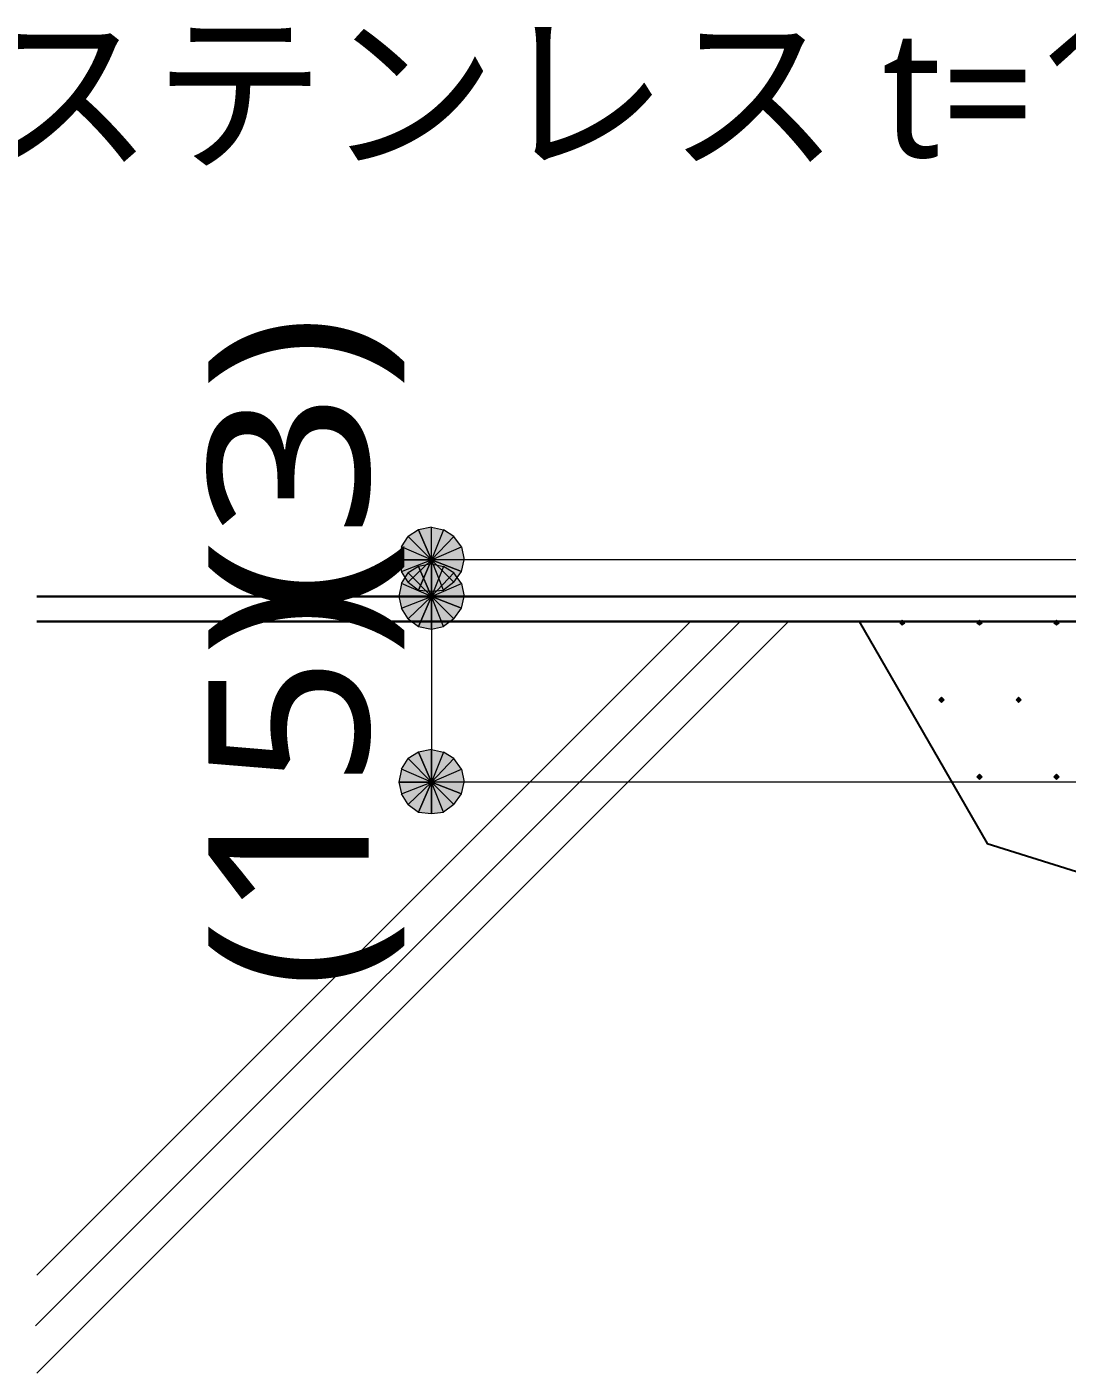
# Model space of a CAD drawing. Header units: millimetres. Extents: x 0 to 420, y 0 to 297.
# Drawn here: x 97.63 to 114.47, y 182.08 to 203.87 of the extents above; entities that cross this region are included whole.
import ezdxf
from ezdxf.enums import TextEntityAlignment as Align

# ---------------------------------------------------------------- set-up
doc = ezdxf.new("R2010")
doc.units = ezdxf.units.MM
doc.styles.add('kst32b', font='NotoSansJP-Variable.ttf')

msp = doc.modelspace()

# ---------------------------------------------------------------- hatches: boundary and pattern name
h = msp.add_hatch(color=7)
h.paths.add_polyline_path([(103.971, 195.728), (103.801, 195.622), (104.182, 195.241), (103.971, 195.728)])
h.paths.add_polyline_path([(103.801, 195.622), (104.182, 195.241), (103.696, 195.453), (103.801, 195.622)])
h.paths.add_polyline_path([(104.182, 195.241), (103.696, 195.453), (103.653, 195.241), (104.182, 195.241)])
h = msp.add_hatch(color=7)
h.paths.add_polyline_path([(104.542, 195.622), (104.373, 195.728), (104.182, 195.241), (104.542, 195.622)])
h.paths.add_polyline_path([(104.373, 195.728), (104.182, 195.241), (104.182, 195.771), (104.373, 195.728)])
h.paths.add_polyline_path([(104.182, 195.241), (104.182, 195.771), (103.971, 195.728), (104.182, 195.241)])
h = msp.add_hatch(color=7)
h.paths.add_polyline_path([(104.669, 195.051), (104.712, 195.241), (104.182, 195.241), (104.669, 195.051)])
h.paths.add_polyline_path([(104.712, 195.241), (104.182, 195.241), (104.669, 195.453), (104.712, 195.241)])
h.paths.add_polyline_path([(104.182, 195.241), (104.669, 195.453), (104.542, 195.622), (104.182, 195.241)])
h = msp.add_hatch(color=7)
h.paths.add_polyline_path([(103.653, 195.241), (103.696, 195.051), (104.182, 195.241), (103.653, 195.241)])
h.paths.add_polyline_path([(103.696, 195.051), (104.182, 195.241), (103.801, 194.881), (103.696, 195.051)])
h.paths.add_polyline_path([(104.182, 195.241), (103.801, 194.881), (103.971, 194.754), (104.182, 195.241)])
h = msp.add_hatch(color=7)
h.paths.add_polyline_path([(103.971, 195.136), (103.801, 195.03), (104.182, 194.649), (103.971, 195.136)])
h.paths.add_polyline_path([(103.801, 195.03), (104.182, 194.649), (103.696, 194.86), (103.801, 195.03)])
h.paths.add_polyline_path([(104.182, 194.649), (103.696, 194.86), (103.653, 194.649), (104.182, 194.649)])
for points in [[(103.971, 194.754), (104.182, 194.733), (104.182, 195.241), (103.971, 194.754)], [(103.971, 194.162), (104.182, 194.12), (104.182, 194.649), (103.971, 194.162)], [(111.802, 194.268), (111.781, 194.246), (111.76, 194.225), (111.781, 194.204), (111.802, 194.183), (111.824, 194.204), (111.845, 194.225), (111.824, 194.246), (111.802, 194.268)], [(113.051, 194.268), (113.03, 194.246), (113.009, 194.225), (113.03, 194.204), (113.051, 194.183), (113.072, 194.204), (113.094, 194.225), (113.072, 194.246), (113.051, 194.268)], [(114.3, 194.268), (114.279, 194.246), (114.258, 194.225), (114.279, 194.204), (114.3, 194.183), (114.321, 194.204), (114.342, 194.225), (114.321, 194.246), (114.3, 194.268)], [(112.437, 193.019), (112.416, 192.998), (112.395, 192.976), (112.416, 192.955), (112.437, 192.934), (112.459, 192.955), (112.48, 192.976), (112.459, 192.998), (112.437, 193.019)], [(113.686, 193.019), (113.665, 192.998), (113.644, 192.976), (113.665, 192.955), (113.686, 192.934), (113.707, 192.955), (113.729, 192.976), (113.707, 192.998), (113.686, 193.019)], [(103.971, 191.156), (104.182, 191.135), (104.182, 191.643), (103.971, 191.156)], [(113.051, 191.77), (113.03, 191.749), (113.009, 191.728), (113.03, 191.706), (113.051, 191.685), (113.072, 191.706), (113.094, 191.728), (113.072, 191.749), (113.051, 191.77)], [(114.3, 191.77), (114.279, 191.749), (114.258, 191.728), (114.279, 191.706), (114.3, 191.685), (114.321, 191.706), (114.342, 191.728), (114.321, 191.749), (114.3, 191.77)]]:
    msp.add_hatch(color=7).paths.add_polyline_path(points)
h = msp.add_hatch(color=7)
h.paths.add_polyline_path([(104.542, 195.03), (104.373, 195.136), (104.182, 194.649), (104.542, 195.03)])
h.paths.add_polyline_path([(104.373, 195.136), (104.182, 194.649), (104.182, 195.178), (104.373, 195.136)])
h.paths.add_polyline_path([(104.182, 194.649), (104.182, 195.178), (103.971, 195.136), (104.182, 194.649)])
h = msp.add_hatch(color=7)
h.paths.add_polyline_path([(104.182, 194.733), (104.373, 194.754), (104.182, 195.241), (104.182, 194.733)])
h.paths.add_polyline_path([(104.373, 194.754), (104.182, 195.241), (104.542, 194.881), (104.373, 194.754)])
h.paths.add_polyline_path([(104.182, 195.241), (104.542, 194.881), (104.669, 195.051), (104.182, 195.241)])
h = msp.add_hatch(color=7)
h.paths.add_polyline_path([(104.669, 194.458), (104.712, 194.649), (104.182, 194.649), (104.669, 194.458)])
h.paths.add_polyline_path([(104.712, 194.649), (104.182, 194.649), (104.669, 194.86), (104.712, 194.649)])
h.paths.add_polyline_path([(104.182, 194.649), (104.669, 194.86), (104.542, 195.03), (104.182, 194.649)])
h = msp.add_hatch(color=7)
h.paths.add_polyline_path([(103.653, 194.649), (103.696, 194.458), (104.182, 194.649), (103.653, 194.649)])
h.paths.add_polyline_path([(103.696, 194.458), (104.182, 194.649), (103.801, 194.289), (103.696, 194.458)])
h.paths.add_polyline_path([(104.182, 194.649), (103.801, 194.289), (103.971, 194.162), (104.182, 194.649)])
h = msp.add_hatch(color=7)
h.paths.add_polyline_path([(104.182, 194.12), (104.373, 194.162), (104.182, 194.649), (104.182, 194.12)])
h.paths.add_polyline_path([(104.373, 194.162), (104.182, 194.649), (104.542, 194.289), (104.373, 194.162)])
h.paths.add_polyline_path([(104.182, 194.649), (104.542, 194.289), (104.669, 194.458), (104.182, 194.649)])
h = msp.add_hatch(color=7)
h.paths.add_polyline_path([(103.971, 192.13), (103.801, 192.024), (104.182, 191.643), (103.971, 192.13)])
h.paths.add_polyline_path([(103.801, 192.024), (104.182, 191.643), (103.696, 191.855), (103.801, 192.024)])
h.paths.add_polyline_path([(104.182, 191.643), (103.696, 191.855), (103.653, 191.643), (104.182, 191.643)])
h = msp.add_hatch(color=7)
h.paths.add_polyline_path([(104.542, 192.024), (104.373, 192.13), (104.182, 191.643), (104.542, 192.024)])
h.paths.add_polyline_path([(104.373, 192.13), (104.182, 191.643), (104.182, 192.172), (104.373, 192.13)])
h.paths.add_polyline_path([(104.182, 191.643), (104.182, 192.172), (103.971, 192.13), (104.182, 191.643)])
h = msp.add_hatch(color=7)
h.paths.add_polyline_path([(104.669, 191.453), (104.712, 191.643), (104.182, 191.643), (104.669, 191.453)])
h.paths.add_polyline_path([(104.712, 191.643), (104.182, 191.643), (104.669, 191.855), (104.712, 191.643)])
h.paths.add_polyline_path([(104.182, 191.643), (104.669, 191.855), (104.542, 192.024), (104.182, 191.643)])
h = msp.add_hatch(color=7)
h.paths.add_polyline_path([(103.653, 191.643), (103.696, 191.453), (104.182, 191.643), (103.653, 191.643)])
h.paths.add_polyline_path([(103.696, 191.453), (104.182, 191.643), (103.801, 191.283), (103.696, 191.453)])
h.paths.add_polyline_path([(104.182, 191.643), (103.801, 191.283), (103.971, 191.156), (104.182, 191.643)])
h = msp.add_hatch(color=7)
h.paths.add_polyline_path([(104.182, 191.135), (104.373, 191.156), (104.182, 191.643), (104.182, 191.135)])
h.paths.add_polyline_path([(104.373, 191.156), (104.182, 191.643), (104.542, 191.283), (104.373, 191.156)])
h.paths.add_polyline_path([(104.182, 191.643), (104.542, 191.283), (104.669, 191.453), (104.182, 191.643)])

# ---------------------------------------------------------------- linework, layer by layer
at = {"lineweight": 0}
for points in [[(103.971, 195.728), (103.801, 195.622), (104.182, 195.241)], [(104.182, 195.241), (104.182, 195.771), (103.971, 195.728)], [(104.373, 195.728), (104.182, 195.241), (104.182, 195.771)], [(104.542, 195.622), (104.373, 195.728), (104.182, 195.241)], [(103.801, 195.622), (104.182, 195.241), (103.696, 195.453)], [(104.182, 195.241), (104.669, 195.453), (104.542, 195.622)], [(104.182, 195.241), (103.696, 195.453), (103.653, 195.241)], [(104.712, 195.241), (104.182, 195.241), (104.669, 195.453)], [(103.653, 195.241), (103.696, 195.051), (104.182, 195.241)], [(103.696, 195.051), (104.182, 195.241), (103.801, 194.881)], [(104.182, 195.241), (103.801, 194.881), (103.971, 194.754)], [(103.971, 195.136), (103.801, 195.03), (104.182, 194.649)], [(103.971, 194.754), (104.182, 194.733), (104.182, 195.241)], [(104.182, 194.649), (104.182, 195.178), (103.971, 195.136)], [(104.182, 194.733), (104.373, 194.754), (104.182, 195.241)], [(104.373, 194.754), (104.182, 195.241), (104.542, 194.881)], [(104.182, 195.241), (104.542, 194.881), (104.669, 195.051)], [(104.669, 195.051), (104.712, 195.241), (104.182, 195.241)], [(104.373, 195.136), (104.182, 194.649), (104.182, 195.178)], [(104.542, 195.03), (104.373, 195.136), (104.182, 194.649)], [(104.182, 194.649), (103.696, 194.86), (103.653, 194.649)], [(103.801, 195.03), (104.182, 194.649), (103.696, 194.86)], [(104.182, 194.649), (104.669, 194.86), (104.542, 195.03)], [(104.712, 194.649), (104.182, 194.649), (104.669, 194.86)], [(103.653, 194.649), (103.696, 194.458), (104.182, 194.649)], [(103.696, 194.458), (104.182, 194.649), (103.801, 194.289)], [(104.182, 194.649), (103.801, 194.289), (103.971, 194.162)], [(103.971, 194.162), (104.182, 194.12), (104.182, 194.649)], [(104.182, 194.12), (104.373, 194.162), (104.182, 194.649)], [(104.373, 194.162), (104.182, 194.649), (104.542, 194.289)], [(104.182, 194.649), (104.542, 194.289), (104.669, 194.458)], [(104.669, 194.458), (104.712, 194.649), (104.182, 194.649)], [(111.802, 194.268), (111.781, 194.246), (111.76, 194.225), (111.781, 194.204), (111.802, 194.183), (111.824, 194.204), (111.845, 194.225), (111.824, 194.246)], [(113.051, 194.268), (113.03, 194.246), (113.009, 194.225), (113.03, 194.204), (113.051, 194.183), (113.072, 194.204), (113.094, 194.225), (113.072, 194.246)], [(114.3, 194.268), (114.279, 194.246), (114.258, 194.225), (114.279, 194.204), (114.3, 194.183), (114.321, 194.204), (114.342, 194.225), (114.321, 194.246)], [(112.437, 193.019), (112.416, 192.998), (112.395, 192.976), (112.416, 192.955), (112.437, 192.934), (112.459, 192.955), (112.48, 192.976), (112.459, 192.998)], [(113.686, 193.019), (113.665, 192.998), (113.644, 192.976), (113.665, 192.955), (113.686, 192.934), (113.707, 192.955), (113.729, 192.976), (113.707, 192.998)], [(103.801, 192.024), (104.182, 191.643), (103.696, 191.855)], [(103.971, 192.13), (103.801, 192.024), (104.182, 191.643)], [(104.182, 191.643), (104.182, 192.172), (103.971, 192.13)], [(104.373, 192.13), (104.182, 191.643), (104.182, 192.172)], [(104.542, 192.024), (104.373, 192.13), (104.182, 191.643)], [(104.182, 191.643), (104.669, 191.855), (104.542, 192.024)], [(104.182, 191.643), (103.696, 191.855), (103.653, 191.643)], [(104.712, 191.643), (104.182, 191.643), (104.669, 191.855)], [(103.653, 191.643), (103.696, 191.453), (104.182, 191.643)], [(103.696, 191.453), (104.182, 191.643), (103.801, 191.283)], [(104.182, 191.643), (103.801, 191.283), (103.971, 191.156)], [(103.971, 191.156), (104.182, 191.135), (104.182, 191.643)], [(104.182, 191.135), (104.373, 191.156), (104.182, 191.643)], [(104.373, 191.156), (104.182, 191.643), (104.542, 191.283)], [(104.182, 191.643), (104.542, 191.283), (104.669, 191.453)], [(104.669, 191.453), (104.712, 191.643), (104.182, 191.643)], [(113.051, 191.77), (113.03, 191.749), (113.009, 191.728), (113.03, 191.706), (113.051, 191.685), (113.072, 191.706), (113.094, 191.728), (113.072, 191.749)], [(114.3, 191.77), (114.279, 191.749), (114.258, 191.728), (114.279, 191.706), (114.3, 191.685), (114.321, 191.706), (114.342, 191.728), (114.321, 191.749)]]:
    msp.add_lwpolyline(points, close=True, dxfattribs=at)
at = {"lineweight": 13}
for points in [[(119.19, 195.241), (104.182, 195.241)], [(104.182, 195.241), (104.182, 194.649), (104.182, 191.643)], [(97.769, 182.838), (109.178, 194.246)], [(97.79, 182.076), (109.961, 194.246)], [(97.79, 183.663), (108.373, 194.246)], [(119.19, 191.643), (104.182, 191.643)]]:
    msp.add_lwpolyline(points, dxfattribs=at)
at = {"lineweight": 30}
for points in [[(97.79, 194.649), (120.587, 194.649)], [(97.79, 194.246), (120.587, 194.246)]]:
    msp.add_lwpolyline(points, dxfattribs=at)
at = {"lineweight": 25}
msp.add_lwpolyline([(111.104, 194.246), (113.178, 190.648), (138.176, 182.816)], dxfattribs=at)

# ---------------------------------------------------------------- texts
at = {"style": 'kst32b'}
for s, height, p, p2 in [('ステンレス t=1.5', 2.07913, (96.901, 201.761), (117.692, 201.761)), ('(3)', 2.5989, (103.166, 194.352), (103.166, 199.225)), ('(15)', 2.5989, (103.166, 188.299), (103.166, 194.796))]:
    msp.add_text(s, height=height, dxfattribs=at).set_placement(p, p2, align=Align.FIT)

doc.saveas('drawing.dxf')
